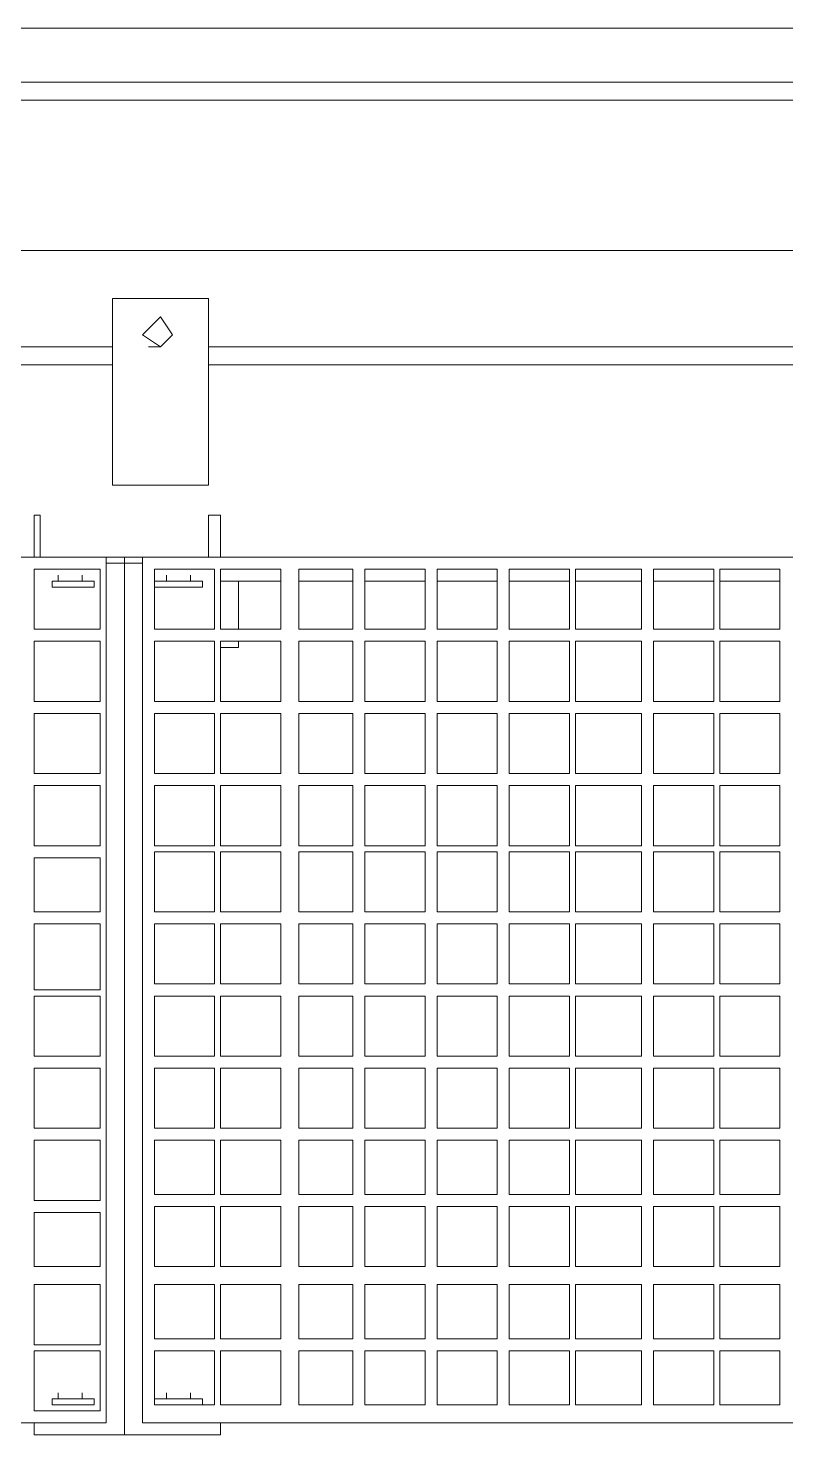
# Model space of a CAD drawing. Header units: metres. Extents: x -13194 to 152406, y -4219 to 19791.
# Drawn here: x 4057.5 to 4098.1, y 528.2 to 603.6 of the extents above; entities that cross this region are included whole.
import ezdxf

# ---------------------------------------------------------------- set-up
doc = ezdxf.new("R2010")
doc.units = ezdxf.units.M
doc.header["$LTSCALE"] = 100
doc.header["$MEASUREMENT"] = 0
doc.layers.get('0').update_dxf_attribs({"color": 9, "lineweight": 9})
doc.layers.add('32-ekipman', color=9, linetype='Continuous', lineweight=9)

# ---------------------------------------------------------------- blocks, each defined once
blk = doc.blocks.new('h')
for points in [[(181755.477, -16206.805), (181755.477, -16206.16)], [(181765.465, -16206.16), (181755.477, -16206.16)], [(181760.632, -16253.197), (181760.632, -16206.16)], [(181760.632, -16253.197), (181760.632, -16206.16)], [(181765.465, -16206.16), (181765.465, -16206.805)], [(181759.666, -16206.805), (181694.266, -16206.805)], [(181759.666, -16253.197), (181759.666, -16206.805)], [(181761.599, -16206.805), (181761.599, -16253.197)], [(181823.455, -16206.805), (181761.599, -16206.805)], [(181761.921, -16207.449), (181761.921, -16210.671)], [(181765.465, -16207.449), (181761.921, -16207.449)], [(181765.465, -16210.671), (181765.465, -16207.449)], [(181725.516, -16207.771), (181725.516, -16210.671)], [(181728.738, -16207.771), (181725.516, -16207.771)], [(181728.738, -16210.671), (181728.738, -16207.771)], [(181729.06, -16207.771), (181729.06, -16210.671)], [(181732.281, -16207.771), (181729.06, -16207.771)], [(181732.281, -16210.671), (181732.281, -16207.771)], [(181732.926, -16207.771), (181732.926, -16210.671)], [(181736.47, -16207.771), (181732.926, -16207.771)], [(181736.47, -16210.671), (181736.47, -16207.771)], [(181736.792, -16207.771), (181736.792, -16210.671)], [(181740.013, -16207.771), (181736.792, -16207.771)], [(181740.013, -16210.671), (181740.013, -16207.771)], [(181740.658, -16207.771), (181740.658, -16210.671)], [(181743.879, -16207.771), (181740.658, -16207.771)], [(181743.879, -16210.671), (181743.879, -16207.771)], [(181744.524, -16207.771), (181744.524, -16210.671)], [(181747.745, -16207.771), (181744.524, -16207.771)], [(181747.745, -16210.671), (181747.745, -16207.771)], [(181748.39, -16207.771), (181748.39, -16210.671)], [(181751.289, -16207.771), (181748.39, -16207.771)], [(181751.289, -16210.671), (181751.289, -16207.771)], [(181752.256, -16207.771), (181752.256, -16210.671)], [(181755.477, -16207.771), (181752.256, -16207.771)], [(181755.477, -16210.671), (181755.477, -16207.771)], [(181755.8, -16207.771), (181755.8, -16210.671)], [(181759.021, -16207.771), (181755.8, -16207.771)], [(181756.444, -16208.093), (181756.444, -16207.771)], [(181759.021, -16207.771), (181756.444, -16207.771)], [(181759.021, -16208.093), (181756.444, -16208.093)], [(181757.088, -16207.771), (181758.377, -16207.771)], [(181757.088, -16208.093), (181757.088, -16208.415)], [(181758.377, -16208.093), (181757.088, -16208.093)], [(181758.377, -16208.093), (181758.377, -16208.415)], [(181759.021, -16208.093), (181759.021, -16207.771)], [(181759.021, -16210.671), (181759.021, -16207.771)], [(181762.243, -16207.771), (181762.243, -16208.093)], [(181762.243, -16207.771), (181764.498, -16207.771)], [(181764.498, -16208.093), (181762.243, -16208.093)], [(181764.176, -16207.771), (181762.887, -16207.771)], [(181762.887, -16208.093), (181762.887, -16208.415)], [(181762.887, -16208.093), (181764.176, -16208.093)], [(181764.176, -16208.093), (181764.176, -16208.415)], [(181764.498, -16207.771), (181764.498, -16208.093)], [(181725.516, -16210.671), (181728.738, -16210.671)], [(181729.06, -16210.671), (181732.281, -16210.671)], [(181732.926, -16210.671), (181736.47, -16210.671)], [(181736.792, -16210.671), (181740.013, -16210.671)], [(181740.658, -16210.671), (181743.879, -16210.671)], [(181744.524, -16210.671), (181747.745, -16210.671)], [(181748.39, -16210.671), (181751.289, -16210.671)], [(181752.256, -16210.671), (181755.477, -16210.671)], [(181755.8, -16210.671), (181759.021, -16210.671)], [(181761.921, -16210.671), (181765.465, -16210.671)], [(181761.921, -16210.993), (181761.921, -16214.214)], [(181765.465, -16210.993), (181761.921, -16210.993)], [(181765.465, -16214.214), (181765.465, -16210.993)], [(181725.516, -16211.315), (181725.516, -16214.214)], [(181728.738, -16211.315), (181725.516, -16211.315)], [(181728.738, -16214.214), (181728.738, -16211.315)], [(181729.06, -16211.315), (181729.06, -16214.214)], [(181732.281, -16211.315), (181729.06, -16211.315)], [(181732.281, -16214.214), (181732.281, -16211.315)], [(181732.926, -16211.315), (181732.926, -16214.214)], [(181736.47, -16211.315), (181732.926, -16211.315)], [(181736.47, -16214.214), (181736.47, -16211.315)], [(181736.792, -16211.315), (181736.792, -16214.214)], [(181740.013, -16211.315), (181736.792, -16211.315)], [(181740.013, -16214.214), (181740.013, -16211.315)], [(181740.658, -16211.315), (181740.658, -16214.214)], [(181743.879, -16211.315), (181740.658, -16211.315)], [(181743.879, -16214.214), (181743.879, -16211.315)], [(181744.524, -16211.315), (181744.524, -16214.214)], [(181747.745, -16211.315), (181744.524, -16211.315)], [(181747.745, -16214.214), (181747.745, -16211.315)], [(181748.39, -16211.315), (181748.39, -16214.214)], [(181751.289, -16211.315), (181748.39, -16211.315)], [(181751.289, -16214.214), (181751.289, -16211.315)], [(181752.256, -16211.315), (181752.256, -16214.214)], [(181755.477, -16211.315), (181752.256, -16211.315)], [(181755.477, -16214.214), (181755.477, -16211.315)], [(181755.8, -16211.315), (181755.8, -16214.214)], [(181759.021, -16211.315), (181755.8, -16211.315)], [(181759.021, -16214.214), (181759.021, -16211.315)], [(181725.516, -16214.214), (181728.738, -16214.214)], [(181729.06, -16214.214), (181732.281, -16214.214)], [(181732.926, -16214.214), (181736.47, -16214.214)], [(181736.792, -16214.214), (181740.013, -16214.214)], [(181740.658, -16214.214), (181743.879, -16214.214)], [(181744.524, -16214.214), (181747.745, -16214.214)], [(181748.39, -16214.214), (181751.289, -16214.214)], [(181752.256, -16214.214), (181755.477, -16214.214)], [(181755.8, -16214.214), (181759.021, -16214.214)], [(181761.921, -16214.214), (181765.465, -16214.214)], [(181725.516, -16215.181), (181725.516, -16218.403)], [(181728.738, -16215.181), (181725.516, -16215.181)], [(181728.738, -16218.403), (181728.738, -16215.181)], [(181729.06, -16215.181), (181729.06, -16218.403)], [(181732.281, -16215.181), (181729.06, -16215.181)], [(181732.281, -16218.403), (181732.281, -16215.181)], [(181732.926, -16215.181), (181732.926, -16218.403)], [(181736.47, -16215.181), (181732.926, -16215.181)], [(181736.47, -16218.403), (181736.47, -16215.181)], [(181736.792, -16215.181), (181736.792, -16218.403)], [(181740.013, -16215.181), (181736.792, -16215.181)], [(181740.013, -16218.403), (181740.013, -16215.181)], [(181740.658, -16215.181), (181740.658, -16218.403)], [(181743.879, -16215.181), (181740.658, -16215.181)], [(181743.879, -16218.403), (181743.879, -16215.181)], [(181744.524, -16215.181), (181744.524, -16218.403)], [(181747.745, -16215.181), (181744.524, -16215.181)], [(181747.745, -16218.403), (181747.745, -16215.181)], [(181748.39, -16215.181), (181748.39, -16218.403)], [(181751.289, -16215.181), (181748.39, -16215.181)], [(181751.289, -16218.403), (181751.289, -16215.181)], [(181752.256, -16215.181), (181752.256, -16218.403)], [(181755.477, -16215.181), (181752.256, -16215.181)], [(181755.477, -16218.403), (181755.477, -16215.181)], [(181755.8, -16215.181), (181755.8, -16218.403)], [(181759.021, -16215.181), (181755.8, -16215.181)], [(181759.021, -16218.403), (181759.021, -16215.181)], [(181761.921, -16215.181), (181761.921, -16218.08)], [(181765.465, -16215.181), (181761.921, -16215.181)], [(181765.465, -16218.08), (181765.465, -16215.181)], [(181725.516, -16218.403), (181728.738, -16218.403)], [(181729.06, -16218.403), (181732.281, -16218.403)], [(181732.926, -16218.403), (181736.47, -16218.403)], [(181736.792, -16218.403), (181740.013, -16218.403)], [(181740.658, -16218.403), (181743.879, -16218.403)], [(181744.524, -16218.403), (181747.745, -16218.403)], [(181748.39, -16218.403), (181751.289, -16218.403)], [(181752.256, -16218.403), (181755.477, -16218.403)], [(181755.8, -16218.403), (181759.021, -16218.403)], [(181761.921, -16218.08), (181765.465, -16218.08)], [(181761.921, -16218.725), (181761.921, -16221.946)], [(181765.465, -16218.725), (181761.921, -16218.725)], [(181765.465, -16221.946), (181765.465, -16218.725)], [(181725.516, -16219.047), (181725.516, -16221.946)], [(181728.738, -16219.047), (181725.516, -16219.047)], [(181728.738, -16221.946), (181728.738, -16219.047)], [(181729.06, -16219.047), (181729.06, -16221.946)], [(181732.281, -16219.047), (181729.06, -16219.047)], [(181732.281, -16221.946), (181732.281, -16219.047)], [(181732.926, -16219.047), (181732.926, -16221.946)], [(181736.47, -16219.047), (181732.926, -16219.047)], [(181736.47, -16221.946), (181736.47, -16219.047)], [(181736.792, -16219.047), (181736.792, -16221.946)], [(181740.013, -16219.047), (181736.792, -16219.047)], [(181740.013, -16221.946), (181740.013, -16219.047)], [(181740.658, -16219.047), (181740.658, -16221.946)], [(181743.879, -16219.047), (181740.658, -16219.047)], [(181743.879, -16221.946), (181743.879, -16219.047)], [(181744.524, -16219.047), (181744.524, -16221.946)], [(181747.745, -16219.047), (181744.524, -16219.047)], [(181747.745, -16221.946), (181747.745, -16219.047)], [(181748.39, -16219.047), (181748.39, -16221.946)], [(181751.289, -16219.047), (181748.39, -16219.047)], [(181751.289, -16221.946), (181751.289, -16219.047)], [(181752.256, -16219.047), (181752.256, -16221.946)], [(181755.477, -16219.047), (181752.256, -16219.047)], [(181755.477, -16221.946), (181755.477, -16219.047)], [(181755.8, -16219.047), (181755.8, -16221.946)], [(181759.021, -16219.047), (181755.8, -16219.047)], [(181759.021, -16221.946), (181759.021, -16219.047)], [(181725.516, -16221.946), (181728.738, -16221.946)], [(181729.06, -16221.946), (181732.281, -16221.946)], [(181732.926, -16221.946), (181736.47, -16221.946)], [(181736.792, -16221.946), (181740.013, -16221.946)], [(181740.658, -16221.946), (181743.879, -16221.946)], [(181744.524, -16221.946), (181747.745, -16221.946)], [(181748.39, -16221.946), (181751.289, -16221.946)], [(181752.256, -16221.946), (181755.477, -16221.946)], [(181755.8, -16221.946), (181759.021, -16221.946)], [(181761.921, -16221.946), (181765.465, -16221.946)], [(181725.516, -16222.591), (181725.516, -16225.812)], [(181728.738, -16222.591), (181725.516, -16222.591)], [(181728.738, -16225.812), (181728.738, -16222.591)], [(181729.06, -16222.591), (181729.06, -16225.812)], [(181732.281, -16222.591), (181729.06, -16222.591)], [(181732.281, -16225.812), (181732.281, -16222.591)], [(181732.926, -16222.591), (181732.926, -16225.812)], [(181736.47, -16222.591), (181732.926, -16222.591)], [(181736.47, -16225.812), (181736.47, -16222.591)], [(181736.792, -16222.591), (181736.792, -16225.812)], [(181740.013, -16222.591), (181736.792, -16222.591)], [(181740.013, -16225.812), (181740.013, -16222.591)], [(181740.658, -16222.591), (181740.658, -16225.812)], [(181743.879, -16222.591), (181740.658, -16222.591)], [(181743.879, -16225.812), (181743.879, -16222.591)], [(181744.524, -16222.591), (181744.524, -16225.812)], [(181747.745, -16222.591), (181744.524, -16222.591)], [(181747.745, -16225.812), (181747.745, -16222.591)], [(181748.39, -16222.591), (181748.39, -16225.812)], [(181751.289, -16222.591), (181748.39, -16222.591)], [(181751.289, -16225.812), (181751.289, -16222.591)], [(181752.256, -16222.591), (181752.256, -16225.812)], [(181755.477, -16222.591), (181752.256, -16222.591)], [(181755.477, -16225.812), (181755.477, -16222.591)], [(181755.8, -16222.591), (181755.8, -16225.812)], [(181759.021, -16222.591), (181755.8, -16222.591)], [(181759.021, -16225.812), (181759.021, -16222.591)], [(181761.921, -16222.591), (181761.921, -16225.812)], [(181765.465, -16222.591), (181761.921, -16222.591)], [(181765.465, -16225.812), (181765.465, -16222.591)], [(181725.516, -16225.812), (181728.738, -16225.812)], [(181729.06, -16225.812), (181732.281, -16225.812)], [(181732.926, -16225.812), (181736.47, -16225.812)], [(181736.792, -16225.812), (181740.013, -16225.812)], [(181740.658, -16225.812), (181743.879, -16225.812)], [(181744.524, -16225.812), (181747.745, -16225.812)], [(181748.39, -16225.812), (181751.289, -16225.812)], [(181752.256, -16225.812), (181755.477, -16225.812)], [(181755.8, -16225.812), (181759.021, -16225.812)], [(181761.921, -16225.812), (181765.465, -16225.812)], [(181725.516, -16226.457), (181725.516, -16229.678)], [(181728.738, -16226.457), (181725.516, -16226.457)], [(181728.738, -16229.678), (181728.738, -16226.457)], [(181729.06, -16226.457), (181729.06, -16229.678)], [(181732.281, -16226.457), (181729.06, -16226.457)], [(181732.281, -16229.678), (181732.281, -16226.457)], [(181732.926, -16226.457), (181732.926, -16229.678)], [(181736.47, -16226.457), (181732.926, -16226.457)], [(181736.47, -16229.678), (181736.47, -16226.457)], [(181736.792, -16226.457), (181736.792, -16229.678)], [(181740.013, -16226.457), (181736.792, -16226.457)], [(181740.013, -16229.678), (181740.013, -16226.457)], [(181740.658, -16226.457), (181740.658, -16229.678)], [(181743.879, -16226.457), (181740.658, -16226.457)], [(181743.879, -16229.678), (181743.879, -16226.457)], [(181744.524, -16226.457), (181744.524, -16229.678)], [(181747.745, -16226.457), (181744.524, -16226.457)], [(181747.745, -16229.678), (181747.745, -16226.457)], [(181748.39, -16226.457), (181748.39, -16229.678)], [(181751.289, -16226.457), (181748.39, -16226.457)], [(181751.289, -16229.678), (181751.289, -16226.457)], [(181752.256, -16226.457), (181752.256, -16229.678)], [(181755.477, -16226.457), (181752.256, -16226.457)], [(181755.477, -16229.678), (181755.477, -16226.457)], [(181755.8, -16226.457), (181755.8, -16229.678)], [(181759.021, -16226.457), (181755.8, -16226.457)], [(181759.021, -16229.678), (181759.021, -16226.457)], [(181761.921, -16226.457), (181761.921, -16229.678)], [(181765.465, -16226.457), (181761.921, -16226.457)], [(181765.465, -16229.678), (181765.465, -16226.457)], [(181725.516, -16229.678), (181728.738, -16229.678)], [(181729.06, -16229.678), (181732.281, -16229.678)], [(181732.926, -16229.678), (181736.47, -16229.678)], [(181736.792, -16229.678), (181740.013, -16229.678)], [(181740.658, -16229.678), (181743.879, -16229.678)], [(181744.524, -16229.678), (181747.745, -16229.678)], [(181748.39, -16229.678), (181751.289, -16229.678)], [(181752.256, -16229.678), (181755.477, -16229.678)], [(181755.8, -16229.678), (181759.021, -16229.678)], [(181761.921, -16229.678), (181765.465, -16229.678)], [(181761.921, -16230.001), (181761.921, -16233.544)], [(181765.465, -16230.001), (181761.921, -16230.001)], [(181765.465, -16233.544), (181765.465, -16230.001)], [(181725.516, -16230.323), (181725.516, -16233.544)], [(181728.738, -16230.323), (181725.516, -16230.323)], [(181728.738, -16233.544), (181728.738, -16230.323)], [(181729.06, -16230.323), (181729.06, -16233.544)], [(181732.281, -16230.323), (181729.06, -16230.323)], [(181732.281, -16233.544), (181732.281, -16230.323)], [(181732.926, -16230.323), (181732.926, -16233.544)], [(181736.47, -16230.323), (181732.926, -16230.323)], [(181736.47, -16233.544), (181736.47, -16230.323)], [(181736.792, -16230.323), (181736.792, -16233.544)], [(181740.013, -16230.323), (181736.792, -16230.323)], [(181740.013, -16233.544), (181740.013, -16230.323)], [(181740.658, -16230.323), (181740.658, -16233.544)], [(181743.879, -16230.323), (181740.658, -16230.323)], [(181743.879, -16233.544), (181743.879, -16230.323)], [(181744.524, -16230.323), (181744.524, -16233.544)], [(181747.745, -16230.323), (181744.524, -16230.323)], [(181747.745, -16233.544), (181747.745, -16230.323)], [(181748.39, -16230.323), (181748.39, -16233.544)], [(181751.289, -16230.323), (181748.39, -16230.323)], [(181751.289, -16233.544), (181751.289, -16230.323)], [(181752.256, -16230.323), (181752.256, -16233.544)], [(181755.477, -16230.323), (181752.256, -16230.323)], [(181755.477, -16233.544), (181755.477, -16230.323)], [(181755.8, -16230.323), (181755.8, -16233.544)], [(181759.021, -16230.323), (181755.8, -16230.323)], [(181759.021, -16233.544), (181759.021, -16230.323)], [(181725.516, -16233.544), (181728.738, -16233.544)], [(181729.06, -16233.544), (181732.281, -16233.544)], [(181732.926, -16233.544), (181736.47, -16233.544)], [(181736.792, -16233.544), (181740.013, -16233.544)], [(181740.658, -16233.544), (181743.879, -16233.544)], [(181744.524, -16233.544), (181747.745, -16233.544)], [(181748.39, -16233.544), (181751.289, -16233.544)], [(181752.256, -16233.544), (181755.477, -16233.544)], [(181755.8, -16233.544), (181759.021, -16233.544)], [(181761.921, -16233.544), (181765.465, -16233.544)], [(181725.516, -16234.189), (181725.516, -16237.41)], [(181728.738, -16234.189), (181725.516, -16234.189)], [(181728.738, -16237.41), (181728.738, -16234.189)], [(181729.06, -16234.189), (181729.06, -16237.41)], [(181732.281, -16234.189), (181729.06, -16234.189)], [(181732.281, -16237.41), (181732.281, -16234.189)], [(181732.926, -16234.189), (181732.926, -16237.41)], [(181736.47, -16234.189), (181732.926, -16234.189)], [(181736.47, -16237.41), (181736.47, -16234.189)], [(181736.792, -16234.189), (181736.792, -16237.41)], [(181740.013, -16234.189), (181736.792, -16234.189)], [(181740.013, -16237.41), (181740.013, -16234.189)], [(181740.658, -16234.189), (181740.658, -16237.41)], [(181743.879, -16234.189), (181740.658, -16234.189)], [(181743.879, -16237.41), (181743.879, -16234.189)], [(181744.524, -16234.189), (181744.524, -16237.41)], [(181747.745, -16234.189), (181744.524, -16234.189)], [(181747.745, -16237.41), (181747.745, -16234.189)], [(181748.39, -16234.189), (181748.39, -16237.41)], [(181751.289, -16234.189), (181748.39, -16234.189)], [(181751.289, -16237.41), (181751.289, -16234.189)], [(181752.256, -16234.189), (181752.256, -16237.41)], [(181755.477, -16234.189), (181752.256, -16234.189)], [(181755.477, -16237.41), (181755.477, -16234.189)], [(181755.8, -16234.189), (181755.8, -16237.41)], [(181759.021, -16234.189), (181755.8, -16234.189)], [(181759.021, -16237.41), (181759.021, -16234.189)], [(181761.921, -16234.189), (181761.921, -16237.088)], [(181765.465, -16234.189), (181761.921, -16234.189)], [(181765.465, -16237.088), (181765.465, -16234.189)], [(181725.516, -16237.41), (181728.738, -16237.41)], [(181729.06, -16237.41), (181732.281, -16237.41)], [(181732.926, -16237.41), (181736.47, -16237.41)], [(181736.792, -16237.41), (181740.013, -16237.41)], [(181740.658, -16237.41), (181743.879, -16237.41)], [(181744.524, -16237.41), (181747.745, -16237.41)], [(181748.39, -16237.41), (181751.289, -16237.41)], [(181752.256, -16237.41), (181755.477, -16237.41)], [(181755.8, -16237.41), (181759.021, -16237.41)], [(181761.921, -16237.088), (181765.465, -16237.088)], [(181725.516, -16237.733), (181725.516, -16240.954)], [(181728.738, -16237.733), (181725.516, -16237.733)], [(181728.738, -16240.954), (181728.738, -16237.733)], [(181729.06, -16237.733), (181729.06, -16240.954)], [(181732.281, -16237.733), (181729.06, -16237.733)], [(181732.281, -16240.954), (181732.281, -16237.733)], [(181732.926, -16237.733), (181732.926, -16240.954)], [(181736.47, -16237.733), (181732.926, -16237.733)], [(181736.47, -16240.954), (181736.47, -16237.733)], [(181736.792, -16237.733), (181736.792, -16240.954)], [(181740.013, -16237.733), (181736.792, -16237.733)], [(181740.013, -16240.954), (181740.013, -16237.733)], [(181740.658, -16237.733), (181740.658, -16240.954)], [(181743.879, -16237.733), (181740.658, -16237.733)], [(181743.879, -16240.954), (181743.879, -16237.733)], [(181744.524, -16237.733), (181744.524, -16240.954)], [(181747.745, -16237.733), (181744.524, -16237.733)], [(181747.745, -16240.954), (181747.745, -16237.733)], [(181748.39, -16237.733), (181748.39, -16240.954)], [(181751.289, -16237.733), (181748.39, -16237.733)], [(181751.289, -16240.954), (181751.289, -16237.733)], [(181752.256, -16237.733), (181752.256, -16240.954)], [(181755.477, -16237.733), (181752.256, -16237.733)], [(181755.477, -16240.954), (181755.477, -16237.733)], [(181755.8, -16237.733), (181755.8, -16240.954)], [(181759.021, -16237.733), (181755.8, -16237.733)], [(181759.021, -16240.954), (181759.021, -16237.733)], [(181761.921, -16237.733), (181761.921, -16240.954)], [(181765.465, -16237.733), (181761.921, -16237.733)], [(181765.465, -16240.954), (181765.465, -16237.733)], [(181725.516, -16240.954), (181728.738, -16240.954)], [(181729.06, -16240.954), (181732.281, -16240.954)], [(181732.926, -16240.954), (181736.47, -16240.954)], [(181736.792, -16240.954), (181740.013, -16240.954)], [(181740.658, -16240.954), (181743.879, -16240.954)], [(181744.524, -16240.954), (181747.745, -16240.954)], [(181748.39, -16240.954), (181751.289, -16240.954)], [(181752.256, -16240.954), (181755.477, -16240.954)], [(181755.8, -16240.954), (181759.021, -16240.954)], [(181761.921, -16240.954), (181765.465, -16240.954)], [(181725.516, -16241.599), (181725.516, -16244.82)], [(181728.738, -16241.599), (181725.516, -16241.599)], [(181728.738, -16244.82), (181728.738, -16241.599)], [(181729.06, -16241.599), (181729.06, -16244.82)], [(181732.281, -16241.599), (181729.06, -16241.599)], [(181732.281, -16244.82), (181732.281, -16241.599)], [(181732.926, -16241.599), (181732.926, -16244.82)], [(181736.47, -16241.599), (181732.926, -16241.599)], [(181736.47, -16244.82), (181736.47, -16241.599)], [(181736.792, -16241.599), (181736.792, -16244.82)], [(181740.013, -16241.599), (181736.792, -16241.599)], [(181740.013, -16244.82), (181740.013, -16241.599)], [(181740.658, -16241.599), (181740.658, -16244.82)], [(181743.879, -16241.599), (181740.658, -16241.599)], [(181743.879, -16244.82), (181743.879, -16241.599)], [(181744.524, -16241.599), (181744.524, -16244.82)], [(181747.745, -16241.599), (181744.524, -16241.599)], [(181747.745, -16244.82), (181747.745, -16241.599)], [(181748.39, -16241.599), (181748.39, -16244.82)], [(181751.289, -16241.599), (181748.39, -16241.599)], [(181751.289, -16244.82), (181751.289, -16241.599)], [(181752.256, -16241.599), (181752.256, -16244.82)], [(181755.477, -16241.599), (181752.256, -16241.599)], [(181755.477, -16244.82), (181755.477, -16241.599)], [(181755.8, -16241.599), (181755.8, -16244.82)], [(181759.021, -16241.599), (181755.8, -16241.599)], [(181759.021, -16244.82), (181759.021, -16241.599)], [(181761.921, -16241.599), (181761.921, -16244.82)], [(181765.465, -16241.599), (181761.921, -16241.599)], [(181765.465, -16244.82), (181765.465, -16241.599)], [(181725.516, -16244.82), (181728.738, -16244.82)], [(181729.06, -16244.82), (181732.281, -16244.82)], [(181732.926, -16244.82), (181736.47, -16244.82)], [(181736.792, -16244.82), (181740.013, -16244.82)], [(181740.658, -16244.82), (181743.879, -16244.82)], [(181744.524, -16244.82), (181747.745, -16244.82)], [(181748.39, -16244.82), (181751.289, -16244.82)], [(181752.256, -16244.82), (181755.477, -16244.82)], [(181755.8, -16244.82), (181759.021, -16244.82)], [(181761.921, -16244.82), (181765.465, -16244.82)], [(181725.516, -16245.465), (181725.516, -16248.686)], [(181728.738, -16245.465), (181725.516, -16245.465)], [(181728.738, -16248.686), (181728.738, -16245.465)], [(181729.06, -16245.465), (181729.06, -16248.686)], [(181732.281, -16245.465), (181729.06, -16245.465)], [(181732.281, -16248.686), (181732.281, -16245.465)], [(181732.926, -16245.465), (181732.926, -16248.686)], [(181736.47, -16245.465), (181732.926, -16245.465)], [(181736.47, -16248.686), (181736.47, -16245.465)], [(181736.792, -16245.465), (181736.792, -16248.686)], [(181740.013, -16245.465), (181736.792, -16245.465)], [(181740.013, -16248.686), (181740.013, -16245.465)], [(181740.658, -16245.465), (181740.658, -16248.686)], [(181743.879, -16245.465), (181740.658, -16245.465)], [(181743.879, -16248.686), (181743.879, -16245.465)], [(181744.524, -16245.465), (181744.524, -16248.686)], [(181747.745, -16245.465), (181744.524, -16245.465)], [(181747.745, -16248.686), (181747.745, -16245.465)], [(181748.39, -16245.465), (181748.39, -16248.686)], [(181751.289, -16245.465), (181748.39, -16245.465)], [(181751.289, -16248.686), (181751.289, -16245.465)], [(181752.256, -16245.465), (181752.256, -16248.686)], [(181755.477, -16245.465), (181752.256, -16245.465)], [(181755.477, -16248.686), (181755.477, -16245.465)], [(181755.8, -16245.465), (181755.8, -16248.686)], [(181759.021, -16245.465), (181755.8, -16245.465)], [(181759.021, -16248.686), (181759.021, -16245.465)], [(181761.921, -16245.465), (181761.921, -16248.686)], [(181765.465, -16245.465), (181761.921, -16245.465)], [(181765.465, -16248.686), (181765.465, -16245.465)], [(181725.516, -16248.686), (181728.738, -16248.686)], [(181729.06, -16248.686), (181732.281, -16248.686)], [(181732.926, -16248.686), (181736.47, -16248.686)], [(181736.792, -16248.686), (181740.013, -16248.686)], [(181740.658, -16248.686), (181743.879, -16248.686)], [(181744.524, -16248.686), (181747.745, -16248.686)], [(181748.39, -16248.686), (181751.289, -16248.686)], [(181752.256, -16248.686), (181755.477, -16248.686)], [(181754.511, -16248.686), (181754.511, -16248.364)], [(181754.511, -16248.364), (181755.477, -16248.364)], [(181755.8, -16248.686), (181759.021, -16248.686)], [(181761.921, -16248.686), (181765.465, -16248.686)], [(181725.516, -16249.331), (181725.516, -16252.552)], [(181728.738, -16249.331), (181725.516, -16249.331)], [(181728.738, -16252.552), (181728.738, -16249.331)], [(181729.06, -16249.331), (181729.06, -16252.552)], [(181732.281, -16249.331), (181729.06, -16249.331)], [(181732.281, -16252.552), (181732.281, -16249.331)], [(181732.926, -16249.331), (181732.926, -16252.552)], [(181736.47, -16249.331), (181732.926, -16249.331)], [(181736.47, -16252.552), (181736.47, -16249.331)], [(181736.792, -16249.331), (181736.792, -16252.552)], [(181740.013, -16249.331), (181736.792, -16249.331)], [(181740.013, -16252.552), (181740.013, -16249.331)], [(181740.658, -16249.331), (181740.658, -16252.552)], [(181743.879, -16249.331), (181740.658, -16249.331)], [(181743.879, -16252.552), (181743.879, -16249.331)], [(181744.524, -16249.331), (181744.524, -16252.552)], [(181747.745, -16249.331), (181744.524, -16249.331)], [(181747.745, -16252.552), (181747.745, -16249.331)], [(181748.39, -16249.331), (181748.39, -16252.552)], [(181751.289, -16249.331), (181748.39, -16249.331)], [(181751.289, -16252.552), (181751.289, -16249.331)], [(181752.256, -16249.331), (181752.256, -16252.552)], [(181755.477, -16249.331), (181752.256, -16249.331)], [(181754.511, -16251.908), (181754.511, -16249.331)], [(181755.477, -16252.552), (181755.477, -16249.331)], [(181755.8, -16249.331), (181755.8, -16252.552)], [(181759.021, -16249.331), (181755.8, -16249.331)], [(181759.021, -16252.552), (181759.021, -16249.331)], [(181761.921, -16249.331), (181761.921, -16252.552)], [(181765.465, -16249.331), (181761.921, -16249.331)], [(181765.465, -16252.552), (181765.465, -16249.331)], [(181728.738, -16251.908), (181725.516, -16251.908)], [(181732.281, -16251.908), (181729.06, -16251.908)], [(181736.47, -16251.908), (181732.926, -16251.908)], [(181740.013, -16251.908), (181736.792, -16251.908)], [(181743.879, -16251.908), (181740.658, -16251.908)], [(181747.745, -16251.908), (181744.524, -16251.908)], [(181751.289, -16251.908), (181748.39, -16251.908)], [(181755.477, -16251.908), (181752.256, -16251.908)], [(181756.444, -16251.908), (181756.444, -16251.586)], [(181759.021, -16251.586), (181756.444, -16251.586)], [(181759.021, -16251.908), (181756.444, -16251.908)], [(181757.088, -16251.586), (181758.377, -16251.586)], [(181757.088, -16251.908), (181757.088, -16252.23)], [(181758.377, -16251.908), (181757.088, -16251.908)], [(181758.377, -16251.908), (181758.377, -16252.23)], [(181759.021, -16251.908), (181759.021, -16251.586)], [(181762.243, -16251.586), (181762.243, -16251.908)], [(181762.243, -16251.586), (181764.498, -16251.586)], [(181764.498, -16251.908), (181762.243, -16251.908)], [(181764.176, -16251.586), (181762.887, -16251.586)], [(181762.887, -16251.908), (181762.887, -16252.23)], [(181762.887, -16251.908), (181764.176, -16251.908)], [(181764.176, -16251.908), (181764.176, -16252.23)], [(181764.498, -16251.586), (181764.498, -16251.908)], [(181725.516, -16252.552), (181728.738, -16252.552)], [(181729.06, -16252.552), (181732.281, -16252.552)], [(181732.926, -16252.552), (181736.47, -16252.552)], [(181736.792, -16252.552), (181740.013, -16252.552)], [(181740.658, -16252.552), (181743.879, -16252.552)], [(181744.524, -16252.552), (181747.745, -16252.552)], [(181748.39, -16252.552), (181751.289, -16252.552)], [(181752.256, -16252.552), (181755.477, -16252.552)], [(181755.8, -16252.552), (181759.021, -16252.552)], [(181761.921, -16252.552), (181765.465, -16252.552)], [(181694.266, -16253.197), (181759.666, -16253.197)], [(181755.477, -16253.197), (181698.132, -16253.197)], [(181755.477, -16255.452), (181755.477, -16253.197)], [(181755.477, -16253.519), (181755.477, -16253.197), (181755.8, -16253.197)], [(181756.122, -16253.519), (181756.122, -16253.197), (181756.766, -16253.197)], [(181765.142, -16253.197), (181756.122, -16253.197)], [(181760.632, -16253.197), (181756.766, -16253.197)], [(181759.666, -16252.874), (181761.599, -16252.874)], [(181760.632, -16253.197), (181764.498, -16253.197)], [(181761.599, -16253.197), (181823.455, -16253.197)], [(181765.142, -16253.519), (181765.142, -16253.197), (181764.498, -16253.197)], [(181765.465, -16253.197), (181765.465, -16255.452)], [(181818.944, -16253.197), (181765.465, -16253.197)], [(181765.465, -16253.519), (181765.465, -16253.197), (181765.465, -16253.197)], [(181756.122, -16253.519), (181756.122, -16255.452)], [(181765.142, -16255.452), (181765.142, -16253.519)], [(181756.122, -16255.452), (181755.477, -16255.452)], [(181765.465, -16255.452), (181765.142, -16255.452)], [(181756.122, -16267.05), (181756.122, -16257.063)], [(181756.122, -16257.063), (181761.276, -16257.063)], [(181761.276, -16257.063), (181761.276, -16267.05)], [(181686.534, -16263.506), (181756.122, -16263.506)], [(181761.276, -16263.506), (181846.651, -16263.506)], [(181693.944, -16264.472), (181756.122, -16264.472)], [(181759.666, -16265.117), (181758.699, -16264.472), (181758.055, -16265.117), (181758.699, -16266.083), (181759.666, -16265.117)], [(181758.699, -16264.472), (181759.343, -16264.472)], [(181761.276, -16264.472), (181846.651, -16264.472)], [(181761.276, -16267.05), (181756.122, -16267.05)], [(181693.944, -16269.627), (181894.009, -16269.627)], [(181892.72, -16277.681), (181698.776, -16277.681)], [(181892.72, -16278.648), (181698.776, -16278.648)], [(181901.097, -16281.547), (181695.554, -16281.547)]]:
    blk.add_lwpolyline(points)
blk = doc.blocks.new('2.bod.Mimari')
at = {"layer": '32-ekipman', "ltscale": 2, "rotation": 180}
blk.add_blockref('h', (185823.255, -24307.965), dxfattribs=at)

msp = doc.modelspace()

# ---------------------------------------------------------------- block references
msp.add_blockref('2.bod.Mimari', (0, 8630))

doc.saveas('drawing.dxf')
